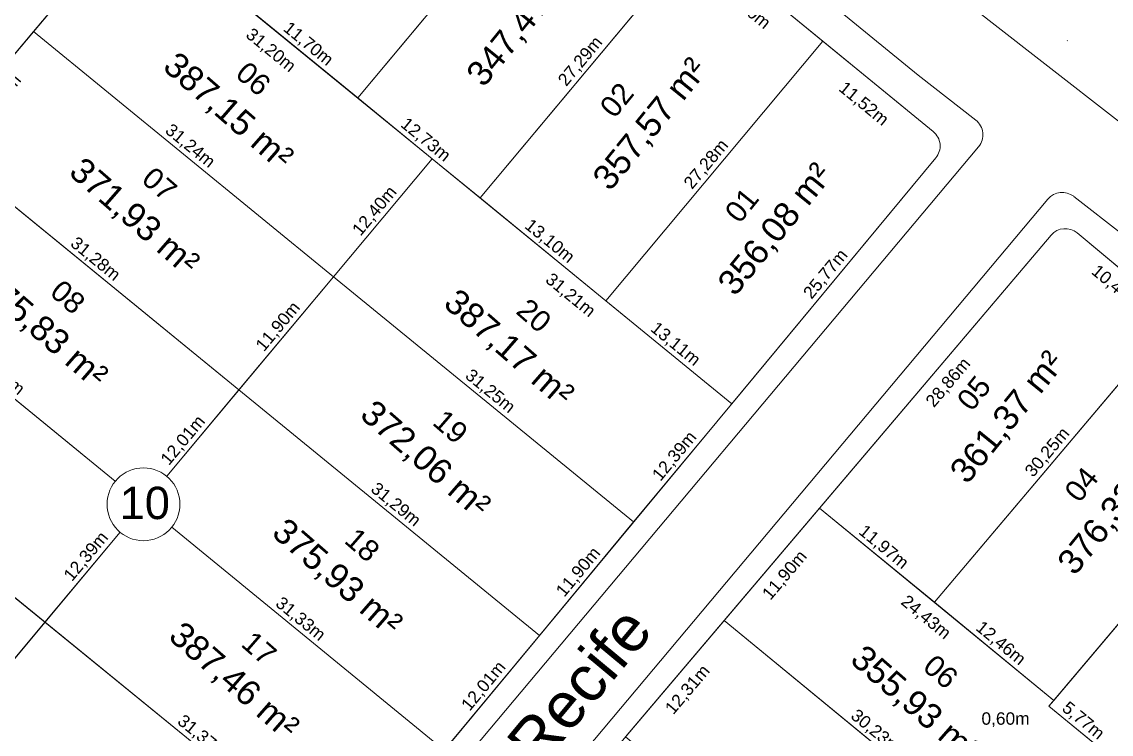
# Model space of a CAD drawing. Header units: metres. Extents: x 3808 to 8215, y 2374 to 6187.
# Drawn here: x 5376.5 to 5464.4, y 3717.1 to 3774.5 of the extents above; entities that cross this region are included whole.
import ezdxf

# ---------------------------------------------------------------- set-up
doc = ezdxf.new("R2010")
doc.units = ezdxf.units.M
for name, color, linetype in [('Areas Lotes', 1, 'Continuous'), ('Calçada', 8, 'Continuous'), ('COTAS', 7, 'Continuous'), ('Fluxo', 170, 'Continuous'), ('Lote', 7, 'Continuous'), ('Nome das Ruas', 7, 'Continuous'), ('Nº Lote', 7, 'Continuous'), ('Nº. quadra', 7, 'Continuous'), ('quadras', 7, 'Continuous')]:
    doc.layers.add(name, color=color, linetype=linetype)
doc.styles.add('Arial', font='arial.ttf')
doc.dimstyles.new('Copy(2) of ISO-25', dxfattribs={"dimtxt": 1, "dimasz": 2.5, "dimexe": 1.25, "dimexo": 0.625, "dimgap": 0.2, "dimtad": 1, "dimtoh": 1, "dimlfac": 1, "dimzin": 1, "dimtxsty": 'Arial', "dimblk": 'NONE', "dimcen": 0, "dimse1": 1, "dimse2": 1, "dimsd1": 1, "dimsd2": 1, "dimclrt": 256, "dimaunit": 1, "dimadec": 3, "dimazin": 0, "dimtfac": 1, "dimtmove": 0, "dimatfit": 3, "dimldrblk": 'NONE', "dimfxl": 1, "dimtolj": 1, "dimtzin": 0, "dimarcsym": 0})

# ---------------------------------------------------------------- blocks, each defined once
blk = doc.blocks.new('*D8316')
at = {"layer": 'Defpoints', "color": 0, "linetype": 'Continuous', "transparency": 16777216}
for p in [(5418.247, 3725.043), (5418.247, 3725.043), (5410.578, 3715.803)]:
    blk.add_point(p, dxfattribs=at)
at = {"layer": 'COTAS', "linetype": 'Continuous', "lineweight": 5, "transparency": 16777216, "insert": (5413.796, 3720.935), "char_height": 1, "attachment_point": 5, "rotation": 50.30894, "style": 'Arial'}
blk.add_mtext('\\A1;12,01m', dxfattribs=at)
blk = doc.blocks.new('_None')
blk = doc.blocks.new('*D8317')
at = {"layer": 'Defpoints', "color": 0, "linetype": 'Continuous', "transparency": 16777216}
for p in [(5425.845, 3734.199), (5425.845, 3734.199), (5418.247, 3725.043)]:
    blk.add_point(p, dxfattribs=at)
at = {"layer": 'COTAS', "linetype": 'Continuous', "lineweight": 5, "transparency": 16777216, "insert": (5421.43, 3730.133), "char_height": 1, "attachment_point": 5, "rotation": 50.30894, "style": 'Arial'}
blk.add_mtext('\\A1;11,90m', dxfattribs=at)
blk = doc.blocks.new('*D8318')
at = {"layer": 'Defpoints', "color": 0, "linetype": 'Continuous', "transparency": 16777216}
for p in [(5433.759, 3743.734), (5433.759, 3743.734), (5425.845, 3734.199)]:
    blk.add_point(p, dxfattribs=at)
at = {"layer": 'COTAS', "linetype": 'Continuous', "lineweight": 5, "transparency": 16777216, "insert": (5429.186, 3739.478), "char_height": 1, "attachment_point": 5, "rotation": 50.30894, "style": 'Arial'}
blk.add_mtext('\\A1;12,39m', dxfattribs=at)
blk = doc.blocks.new('*D8319')
at = {"layer": 'Defpoints', "color": 0, "linetype": 'Continuous', "transparency": 16777216}
for p in [(5378.38, 3726.118), (5378.38, 3726.118), (5370.834, 3717.084)]:
    blk.add_point(p, dxfattribs=at)
at = {"layer": 'COTAS', "linetype": 'Continuous', "lineweight": 5, "transparency": 16777216, "insert": (5373.992, 3722.115), "char_height": 1, "attachment_point": 5, "rotation": 50.13199, "style": 'Arial'}
blk.add_mtext('\\A1;11,77m', dxfattribs=at)
blk = doc.blocks.new('*D8320')
at = {"layer": 'Defpoints', "color": 0, "linetype": 'Continuous', "transparency": 16777216}
for p in [(5386.324, 3735.631), (5386.324, 3735.631), (5378.38, 3726.118)]:
    blk.add_point(p, dxfattribs=at)
at = {"layer": 'COTAS', "linetype": 'Continuous', "lineweight": 5, "transparency": 16777216, "insert": (5381.737, 3731.388), "char_height": 1, "attachment_point": 5, "rotation": 50.13199, "style": 'Arial'}
blk.add_mtext('\\A1;12,39m', dxfattribs=at)
blk = doc.blocks.new('*D8321')
at = {"layer": 'Defpoints', "color": 0, "linetype": 'Continuous', "transparency": 16777216}
for p in [(5394.022, 3744.847), (5394.022, 3744.847), (5386.324, 3735.631)]:
    blk.add_point(p, dxfattribs=at)
at = {"layer": 'COTAS', "linetype": 'Continuous', "lineweight": 5, "transparency": 16777216, "insert": (5389.558, 3740.753), "char_height": 1, "attachment_point": 5, "rotation": 50.13199, "style": 'Arial'}
blk.add_mtext('\\A1;12,01m', dxfattribs=at)
blk = doc.blocks.new('*D8322')
at = {"layer": 'Defpoints', "color": 0, "linetype": 'Continuous', "transparency": 16777216}
for p in [(5401.649, 3753.98), (5401.649, 3753.98), (5394.022, 3744.847)]:
    blk.add_point(p, dxfattribs=at)
at = {"layer": 'COTAS', "linetype": 'Continuous', "lineweight": 5, "transparency": 16777216, "insert": (5397.22, 3749.927), "char_height": 1, "attachment_point": 5, "rotation": 50.13199, "style": 'Arial'}
blk.add_mtext('\\A1;11,90m', dxfattribs=at)
blk = doc.blocks.new('*D8323')
at = {"layer": 'Defpoints', "color": 0, "linetype": 'Continuous', "transparency": 16777216}
for p in [(5409.598, 3763.498), (5409.598, 3763.498), (5401.649, 3753.98)]:
    blk.add_point(p, dxfattribs=at)
at = {"layer": 'COTAS', "linetype": 'Continuous', "lineweight": 5, "transparency": 16777216, "insert": (5405.009, 3759.252), "char_height": 1, "attachment_point": 5, "rotation": 50.13199, "style": 'Arial'}
blk.add_mtext('\\A1;12,40m', dxfattribs=at)
blk = doc.blocks.new('*D8345')
at = {"layer": 'Defpoints', "color": 0, "linetype": 'Continuous', "transparency": 16777216}
for p in [(5433.151, 3726.252), (5434.837, 3724.821), (5425.187, 3716.864)]:
    blk.add_point(p, dxfattribs=at)
at = {"layer": 'COTAS', "linetype": 'Continuous', "lineweight": 5, "transparency": 16777216, "insert": (5430.244, 3720.645), "char_height": 1, "attachment_point": 5, "rotation": 49.68922, "style": 'Arial'}
blk.add_mtext('\\A1;12,31m', dxfattribs=at)
blk = doc.blocks.new('*D8346')
at = {"layer": 'Defpoints', "color": 0, "linetype": 'Continuous', "transparency": 16777216}
for p in [(5440.847, 3735.323), (5442.534, 3733.893), (5433.151, 3726.252)]:
    blk.add_point(p, dxfattribs=at)
at = {"layer": 'COTAS', "linetype": 'Continuous', "lineweight": 5, "transparency": 16777216, "insert": (5438.075, 3729.875), "char_height": 1, "attachment_point": 5, "rotation": 49.68922, "style": 'Arial'}
blk.add_mtext('\\A1;11,90m', dxfattribs=at)
blk = doc.blocks.new('*D8347')
at = {"layer": 'Defpoints', "color": 0, "linetype": 'Continuous', "transparency": 16777216}
for p in [(5459.516, 3757.328), (5461.202, 3755.897), (5440.847, 3735.323)]:
    blk.add_point(p, dxfattribs=at)
at = {"layer": 'COTAS', "linetype": 'Continuous', "lineweight": 5, "transparency": 16777216, "insert": (5451.257, 3745.413), "char_height": 1, "attachment_point": 5, "rotation": 49.68922, "style": 'Arial'}
blk.add_mtext('\\A1;28,86m', dxfattribs=at)
blk = doc.blocks.new('*D8349')
at = {"layer": 'Defpoints', "color": 0, "linetype": 'Continuous', "transparency": 16777216}
for p in [(5450.215, 3763.562), (5450.215, 3763.562), (5433.759, 3743.734)]:
    blk.add_point(p, dxfattribs=at)
at = {"layer": 'COTAS', "linetype": 'Continuous', "lineweight": 5, "transparency": 16777216, "insert": (5441.371, 3754.16), "char_height": 1, "attachment_point": 5, "rotation": 50.30894, "style": 'Arial'}
blk.add_mtext('\\A1;25,77m', dxfattribs=at)
blk = doc.blocks.new('*D8354')
at = {"layer": 'Defpoints', "color": 0, "linetype": 'Continuous', "transparency": 16777216}
for p in [(5377.462, 3773.753), (5379.164, 3772.322), (5369.804, 3764.645)]:
    blk.add_point(p, dxfattribs=at)
at = {"layer": 'COTAS', "linetype": 'Continuous', "lineweight": 5, "transparency": 16777216, "insert": (5374.722, 3768.283), "char_height": 1, "attachment_point": 5, "rotation": 49.94337, "style": 'Arial'}
blk.add_mtext('\\A1;11,90m', dxfattribs=at)
blk = doc.blocks.new('*D8355')
at = {"layer": 'Defpoints', "color": 0, "linetype": 'Continuous', "transparency": 16777216}
for p in [(5385.443, 3783.245), (5387.145, 3781.814), (5377.462, 3773.753)]:
    blk.add_point(p, dxfattribs=at)
at = {"layer": 'COTAS', "linetype": 'Continuous', "lineweight": 5, "transparency": 16777216, "insert": (5382.541, 3777.583), "char_height": 1, "attachment_point": 5, "rotation": 49.94337, "style": 'Arial'}
blk.add_mtext('\\A1;12,40m', dxfattribs=at)
blk = doc.blocks.new('*D8404')
at = {"layer": 'Defpoints', "color": 0, "linetype": 'Continuous', "transparency": 16777216}
for p in [(5433.151, 3726.252), (5456.5, 3707.058), (5456.5, 3707.058)]:
    blk.add_point(p, dxfattribs=at)
at = {"layer": 'COTAS', "linetype": 'Continuous', "lineweight": 5, "transparency": 16777216, "insert": (5445.335, 3717.274), "char_height": 1, "attachment_point": 5, "rotation": 320.57873, "style": 'Arial'}
blk.add_mtext('\\A1;30,23m', dxfattribs=at)
blk = doc.blocks.new('*D8406')
at = {"layer": 'Defpoints', "color": 0, "linetype": 'Continuous', "transparency": 16777216}
for p in [(5440.847, 3735.323), (5459.723, 3719.807), (5458.316, 3718.095)]:
    blk.add_point(p, dxfattribs=at)
at = {"layer": 'COTAS', "linetype": 'Continuous', "lineweight": 5, "transparency": 16777216, "insert": (5449.387, 3726.472), "char_height": 1, "attachment_point": 5, "rotation": 320.57873, "style": 'Arial'}
blk.add_mtext('\\A1;24,43m', dxfattribs=at)
blk = doc.blocks.new('*D8407')
at = {"layer": 'Defpoints', "color": 0, "linetype": 'Continuous', "transparency": 16777216}
for p in [(5459.336, 3719.348), (5463.792, 3715.686), (5463.792, 3715.686)]:
    blk.add_point(p, dxfattribs=at)
at = {"layer": 'COTAS', "linetype": 'Continuous', "lineweight": 5, "transparency": 16777216, "insert": (5462.071, 3718.134), "char_height": 1, "attachment_point": 5, "rotation": 320.57873, "style": 'Arial'}
blk.add_mtext('\\A1;5,77m', dxfattribs=at)
blk = doc.blocks.new('*D8411')
at = {"layer": 'Defpoints', "color": 0, "linetype": 'Continuous', "transparency": 16777216}
for p in [(5440.847, 3735.323), (5450.097, 3727.72), (5450.097, 3727.72)]:
    blk.add_point(p, dxfattribs=at)
at = {"layer": 'COTAS', "linetype": 'Continuous', "lineweight": 5, "transparency": 16777216, "insert": (5445.981, 3732.14), "char_height": 1, "attachment_point": 5, "rotation": 320.57873, "style": 'Arial'}
blk.add_mtext('\\A1;11,97m', dxfattribs=at)
blk = doc.blocks.new('*D8412')
at = {"layer": 'Defpoints', "color": 0, "linetype": 'Continuous', "transparency": 16777216}
for p in [(5450.097, 3727.72), (5459.723, 3719.807), (5459.723, 3719.807)]:
    blk.add_point(p, dxfattribs=at)
at = {"layer": 'COTAS', "linetype": 'Continuous', "lineweight": 5, "transparency": 16777216, "insert": (5455.419, 3724.382), "char_height": 1, "attachment_point": 5, "rotation": 320.57873, "style": 'Arial'}
blk.add_mtext('\\A1;12,46m', dxfattribs=at)
blk = doc.blocks.new('*D8414')
at = {"layer": 'Defpoints', "color": 0, "linetype": 'Continuous', "transparency": 16777216}
for p in [(5461.621, 3757.508), (5469.623, 3750.825), (5468.222, 3749.147)]:
    blk.add_point(p, dxfattribs=at)
at = {"layer": 'COTAS', "linetype": 'Continuous', "lineweight": 5, "transparency": 16777216, "insert": (5464.734, 3753.104), "char_height": 1, "attachment_point": 5, "rotation": 320.12896, "style": 'Arial'}
blk.add_mtext('\\A1;10,43m', dxfattribs=at)
blk = doc.blocks.new('*D8419')
at = {"layer": 'Defpoints', "color": 0, "linetype": 'Continuous', "transparency": 16777216}
for p in [(5469.623, 3750.825), (5469.623, 3750.825), (5450.097, 3727.72)]:
    blk.add_point(p, dxfattribs=at)
at = {"layer": 'COTAS', "linetype": 'Continuous', "lineweight": 5, "transparency": 16777216, "insert": (5459.248, 3739.789), "char_height": 1, "attachment_point": 5, "rotation": 49.7979, "style": 'Arial'}
blk.add_mtext('\\A1;30,25m', dxfattribs=at)
blk = doc.blocks.new('*D8420')
at = {"layer": 'Defpoints', "color": 0, "linetype": 'Continuous', "transparency": 16777216}
for p in [(5479.186, 3742.836), (5479.186, 3742.836), (5459.723, 3719.807)]:
    blk.add_point(p, dxfattribs=at)
at = {"layer": 'COTAS', "linetype": 'Continuous', "lineweight": 5, "transparency": 16777216, "insert": (5468.843, 3731.839), "char_height": 1, "attachment_point": 5, "rotation": 49.7979, "style": 'Arial'}
blk.add_mtext('\\A1;30,15m', dxfattribs=at)
blk = doc.blocks.new('*D8425')
at = {"layer": 'Defpoints', "color": 0, "linetype": 'Continuous', "transparency": 16777216}
for p in [(5370.834, 3717.084), (5395.187, 3697.259), (5395.187, 3697.259)]:
    blk.add_point(p, dxfattribs=at)
at = {"layer": 'COTAS', "linetype": 'Continuous', "lineweight": 5, "transparency": 16777216, "insert": (5383.516, 3707.793), "char_height": 1, "attachment_point": 5, "rotation": 320.85184, "style": 'Arial'}
blk.add_mtext('\\A1;31,40m', dxfattribs=at)
blk = doc.blocks.new('*D8426')
at = {"layer": 'Defpoints', "color": 0, "linetype": 'Continuous', "transparency": 16777216}
for p in [(5354.058, 3745.918), (5378.38, 3726.118), (5378.38, 3726.118)]:
    blk.add_point(p, dxfattribs=at)
at = {"layer": 'COTAS', "linetype": 'Continuous', "lineweight": 5, "transparency": 16777216, "insert": (5366.725, 3736.639), "char_height": 1, "attachment_point": 5, "rotation": 320.85184, "style": 'Arial'}
blk.add_mtext('\\A1;31,36m', dxfattribs=at)
blk = doc.blocks.new('*D8427')
at = {"layer": 'Defpoints', "color": 0, "linetype": 'Continuous', "transparency": 16777216}
for p in [(5378.38, 3726.118), (5402.704, 3706.316), (5402.704, 3706.316)]:
    blk.add_point(p, dxfattribs=at)
at = {"layer": 'COTAS', "linetype": 'Continuous', "lineweight": 5, "transparency": 16777216, "insert": (5391.048, 3716.839), "char_height": 1, "attachment_point": 5, "rotation": 320.85184, "style": 'Arial'}
blk.add_mtext('\\A1;31,37m', dxfattribs=at)
blk = doc.blocks.new('*D8428')
at = {"layer": 'Defpoints', "color": 0, "linetype": 'Continuous', "transparency": 16777216}
for p in [(5362.076, 3755.454), (5386.324, 3735.631), (5386.324, 3735.631)]:
    blk.add_point(p, dxfattribs=at)
at = {"layer": 'COTAS', "linetype": 'Continuous', "lineweight": 5, "transparency": 16777216, "insert": (5374.707, 3746.162), "char_height": 1, "attachment_point": 5, "rotation": 320.73374, "style": 'Arial'}
blk.add_mtext('\\A1;31,32m', dxfattribs=at)
blk = doc.blocks.new('*D8429')
at = {"layer": 'Defpoints', "color": 0, "linetype": 'Continuous', "transparency": 16777216}
for p in [(5386.324, 3735.631), (5410.578, 3715.803), (5410.578, 3715.803)]:
    blk.add_point(p, dxfattribs=at)
at = {"layer": 'COTAS', "linetype": 'Continuous', "lineweight": 5, "transparency": 16777216, "insert": (5398.958, 3726.337), "char_height": 1, "attachment_point": 5, "rotation": 320.73374, "style": 'Arial'}
blk.add_mtext('\\A1;31,33m', dxfattribs=at)
blk = doc.blocks.new('*D8430')
at = {"layer": 'Defpoints', "color": 0, "linetype": 'Continuous', "transparency": 16777216}
for p in [(5369.804, 3764.645), (5394.022, 3744.847), (5394.022, 3744.847)]:
    blk.add_point(p, dxfattribs=at)
at = {"layer": 'COTAS', "linetype": 'Continuous', "lineweight": 5, "transparency": 16777216, "insert": (5382.42, 3755.366), "char_height": 1, "attachment_point": 5, "rotation": 320.73374, "style": 'Arial'}
blk.add_mtext('\\A1;31,28m', dxfattribs=at)
blk = doc.blocks.new('*D8431')
at = {"layer": 'Defpoints', "color": 0, "linetype": 'Continuous', "transparency": 16777216}
for p in [(5394.022, 3744.847), (5418.247, 3725.043), (5418.247, 3725.043)]:
    blk.add_point(p, dxfattribs=at)
at = {"layer": 'COTAS', "linetype": 'Continuous', "lineweight": 5, "transparency": 16777216, "insert": (5406.641, 3735.565), "char_height": 1, "attachment_point": 5, "rotation": 320.73374, "style": 'Arial'}
blk.add_mtext('\\A1;31,29m', dxfattribs=at)
blk = doc.blocks.new('*D8432')
at = {"layer": 'Defpoints', "color": 0, "linetype": 'Continuous', "transparency": 16777216}
for p in [(5377.462, 3773.753), (5401.649, 3753.98), (5401.649, 3753.98)]:
    blk.add_point(p, dxfattribs=at)
at = {"layer": 'COTAS', "linetype": 'Continuous', "lineweight": 5, "transparency": 16777216, "insert": (5390.062, 3764.486), "char_height": 1, "attachment_point": 5, "rotation": 320.73374, "style": 'Arial'}
blk.add_mtext('\\A1;31,24m', dxfattribs=at)
blk = doc.blocks.new('*D8433')
at = {"layer": 'Defpoints', "color": 0, "linetype": 'Continuous', "transparency": 16777216}
for p in [(5401.649, 3753.98), (5425.845, 3734.199), (5425.845, 3734.199)]:
    blk.add_point(p, dxfattribs=at)
at = {"layer": 'COTAS', "linetype": 'Continuous', "lineweight": 5, "transparency": 16777216, "insert": (5414.254, 3744.709), "char_height": 1, "attachment_point": 5, "rotation": 320.73374, "style": 'Arial'}
blk.add_mtext('\\A1;31,25m', dxfattribs=at)
blk = doc.blocks.new('*D8434')
at = {"layer": 'Defpoints', "color": 0, "linetype": 'Continuous', "transparency": 16777216}
for p in [(5385.443, 3783.245), (5409.598, 3763.498), (5408.133, 3761.706)]:
    blk.add_point(p, dxfattribs=at)
at = {"layer": 'COTAS', "linetype": 'Continuous', "lineweight": 5, "transparency": 16777216, "insert": (5396.562, 3772.2), "char_height": 1, "attachment_point": 5, "rotation": 320.73374, "style": 'Arial'}
blk.add_mtext('\\A1;31,20m', dxfattribs=at)
blk = doc.blocks.new('*D8435')
at = {"layer": 'Defpoints', "color": 0, "linetype": 'Continuous', "transparency": 16777216}
for p in [(5409.598, 3763.498), (5433.759, 3743.734), (5432.3, 3741.949)]:
    blk.add_point(p, dxfattribs=at)
at = {"layer": 'COTAS', "linetype": 'Continuous', "lineweight": 5, "transparency": 16777216, "insert": (5420.724, 3752.448), "char_height": 1, "attachment_point": 5, "rotation": 320.73374, "style": 'Arial'}
blk.add_mtext('\\A1;31,21m', dxfattribs=at)
blk = doc.blocks.new('*D8437')
at = {"layer": 'Defpoints', "color": 0, "linetype": 'Continuous', "transparency": 16777216}
for p in [(5394.551, 3775.799), (5403.609, 3768.394), (5403.609, 3768.394)]:
    blk.add_point(p, dxfattribs=at)
at = {"layer": 'COTAS', "linetype": 'Continuous', "lineweight": 5, "transparency": 16777216, "insert": (5399.587, 3772.717), "char_height": 1, "attachment_point": 5, "rotation": 320.73374, "style": 'Arial'}
blk.add_mtext('\\A1;11,70m', dxfattribs=at)
blk = doc.blocks.new('*D8438')
at = {"layer": 'Defpoints', "color": 0, "linetype": 'Continuous', "transparency": 16777216}
for p in [(5403.609, 3768.394), (5413.466, 3760.336), (5413.466, 3760.336)]:
    blk.add_point(p, dxfattribs=at)
at = {"layer": 'COTAS', "linetype": 'Continuous', "lineweight": 5, "transparency": 16777216, "insert": (5409.045, 3764.985), "char_height": 1, "attachment_point": 5, "rotation": 320.73374, "style": 'Arial'}
blk.add_mtext('\\A1;12,73m', dxfattribs=at)
blk = doc.blocks.new('*D8439')
at = {"layer": 'Defpoints', "color": 0, "linetype": 'Continuous', "transparency": 16777216}
for p in [(5413.466, 3760.336), (5423.612, 3752.041), (5423.612, 3752.041)]:
    blk.add_point(p, dxfattribs=at)
at = {"layer": 'COTAS', "linetype": 'Continuous', "lineweight": 5, "transparency": 16777216, "insert": (5419.046, 3756.808), "char_height": 1, "attachment_point": 5, "rotation": 320.73374, "style": 'Arial'}
blk.add_mtext('\\A1;13,10m', dxfattribs=at)
blk = doc.blocks.new('*D8440')
at = {"layer": 'Defpoints', "color": 0, "linetype": 'Continuous', "transparency": 16777216}
for p in [(5423.612, 3752.041), (5433.759, 3743.734), (5433.765, 3743.741)]:
    blk.add_point(p, dxfattribs=at)
at = {"layer": 'COTAS', "linetype": 'Continuous', "lineweight": 5, "transparency": 16777216, "insert": (5429.196, 3748.511), "char_height": 1, "attachment_point": 5, "rotation": 320.73374, "style": 'Arial'}
blk.add_mtext('\\A1;13,11m', dxfattribs=at)
blk = doc.blocks.new('*D8442')
at = {"layer": 'Defpoints', "color": 0, "linetype": 'Continuous', "transparency": 16777216}
for p in [(5421.108, 3789.346), (5421.108, 3789.346), (5403.609, 3768.394)]:
    blk.add_point(p, dxfattribs=at)
at = {"layer": 'COTAS', "linetype": 'Continuous', "lineweight": 5, "transparency": 16777216, "insert": (5411.744, 3779.383), "char_height": 1, "attachment_point": 5, "rotation": 50.13199, "style": 'Arial'}
blk.add_mtext('\\A1;27,30m', dxfattribs=at)
blk = doc.blocks.new('*D8443')
at = {"layer": 'Defpoints', "color": 0, "linetype": 'Continuous', "transparency": 16777216}
for p in [(5430.959, 3781.28), (5430.959, 3781.28), (5413.465, 3760.335)]:
    blk.add_point(p, dxfattribs=at)
at = {"layer": 'COTAS', "linetype": 'Continuous', "lineweight": 5, "transparency": 16777216, "insert": (5421.597, 3771.321), "char_height": 1, "attachment_point": 5, "rotation": 50.13199, "style": 'Arial'}
blk.add_mtext('\\A1;27,29m', dxfattribs=at)
blk = doc.blocks.new('*D8444')
at = {"layer": 'Defpoints', "color": 0, "linetype": 'Continuous', "transparency": 16777216}
for p in [(5441.098, 3772.978), (5441.098, 3772.978), (5423.609, 3752.037)]:
    blk.add_point(p, dxfattribs=at)
at = {"layer": 'COTAS', "linetype": 'Continuous', "lineweight": 5, "transparency": 16777216, "insert": (5431.739, 3763.021), "char_height": 1, "attachment_point": 5, "rotation": 50.13199, "style": 'Arial'}
blk.add_mtext('\\A1;27,28m', dxfattribs=at)
blk = doc.blocks.new('*D8448')
at = {"layer": 'Defpoints', "color": 0, "linetype": 'Continuous', "transparency": 16777216}
for p in [(5430.959, 3781.28), (5441.098, 3772.978), (5439.408, 3770.914)]:
    blk.add_point(p, dxfattribs=at)
at = {"layer": 'COTAS', "linetype": 'Continuous', "lineweight": 5, "transparency": 16777216, "insert": (5434.846, 3775.685), "char_height": 1, "attachment_point": 5, "rotation": 320.68984, "style": 'Arial'}
blk.add_mtext('\\A1;13,10m', dxfattribs=at)
blk = doc.blocks.new('*D8449')
at = {"layer": 'Defpoints', "color": 0, "linetype": 'Continuous', "transparency": 16777216}
for p in [(5441.098, 3772.978), (5450.011, 3765.68), (5448.321, 3763.616)]:
    blk.add_point(p, dxfattribs=at)
at = {"layer": 'COTAS', "linetype": 'Continuous', "lineweight": 5, "transparency": 16777216, "insert": (5444.372, 3767.885), "char_height": 1, "attachment_point": 5, "rotation": 320.68984, "style": 'Arial'}
blk.add_mtext('\\A1;11,52m', dxfattribs=at)
blk = doc.blocks.new('*D1688')
at = {"layer": 'Defpoints', "color": 0, "linetype": 'Continuous', "transparency": 16777216}
for p in [(5454.567, 3713.508), (5454.18, 3713.049), (5454.18, 3713.049)]:
    blk.add_point(p, dxfattribs=at)
at = {"layer": 'COTAS', "linetype": 'Continuous', "lineweight": 5, "transparency": 16777216, "insert": (5455.836, 3718.256), "char_height": 1, "attachment_point": 5, "style": 'Arial'}
blk.add_mtext('\\A1;0,60m', dxfattribs=at)
blk = doc.blocks.new('*D1690')
at = {"layer": 'Defpoints', "color": 0, "linetype": 'Continuous', "transparency": 16777216}
for p in [(5479.186, 3742.836), (5481.134, 3741.206), (5459.445, 3719.259)]:
    blk.add_point(p, dxfattribs=at)
at = {"layer": 'COTAS', "linetype": 'Continuous', "lineweight": 5, "transparency": 16777216, "insert": (5470.649, 3729.932), "char_height": 1, "attachment_point": 5, "rotation": 50.06102, "style": 'Arial'}
blk.add_mtext('\\A1;30,75m', dxfattribs=at)

msp = doc.modelspace()

# ---------------------------------------------------------------- hatches: boundary and pattern name
at = {"layer": 'Fluxo', "lineweight": 5}
h = msp.add_hatch(dxfattribs=at)
h.set_pattern_fill('ANSI32', color=256, scale=0.15)
h.set_pattern_definition([(45, (-581.274, 256.0805), (-1.01027881, 1.01027881), []), (45, (-580.6005, 256.0805), (-1.01027881, 1.01027881), [])])
edge = h.paths.add_edge_path()
edge.add_arc((6409.322, 3934.822), 605.94, 215.558436, 220.888153)
edge.add_arc((6409.322, 3934.822), 601.94, 215.558436, 220.888153)
edge.add_line((5951.237, 3538.183), (5954.261, 3540.801))
edge.add_arc((10925.118, 7550.386), 6385.997, 217.3930198, 218.3872368)
edge.add_arc((10925.118, 7550.386), 6389.997, 217.3930198, 218.3872368)
edge.add_arc((8022.058, 5423.597), 2788.956, 216.17081, 218.897105)
edge.add_arc((8022.058, 5423.597), 2792.956, 216.17081, 218.897105)
edge.add_arc((6561.25, 4446.689), 1035.746, 216.369866, 220.234553)
edge.add_arc((6561.25, 4446.689), 1039.746, 216.369866, 220.234553)
edge.add_line((5727.223, 3832.546), (5655.544, 3923.802))
edge.add_line((5724.078, 3830.075), (5652.399, 3921.332))
edge.add_line((5655.674, 3923.617), (5438.849, 4274.969))
edge.add_line((5652.27, 3921.517), (5435.445, 4272.868))

# ---------------------------------------------------------------- linework, layer by layer
at = {"layer": 'Calçada', "linetype": 'Continuous', "lineweight": 5}
for p, q in [((5448.801, 3770.222), (5404.759, 3806.251)), ((5453.168, 3775.693), (5458.025, 3771.909)), ((5465.919, 3765.76), (5458.025, 3771.909)), ((5453.436, 3766.611), (5448.801, 3770.222)), ((5379.807, 3676.446), (5453.664, 3764.463)), ((5459.26, 3760.242), (5385.171, 3671.949)), ((5465.353, 3757.328), (5461.331, 3760.461))]:
    msp.add_line(p, q, dxfattribs=at)
at = {"layer": 'Calçada', "linetype": 'Continuous', "lineweight": 5, "flags": 128}
msp.add_lwpolyline([(5460.817, 3772.988), (5460.846, 3773.023)], dxfattribs=at)
at = {"layer": 'Calçada', "linetype": 'Continuous', "lineweight": 5}
for centre, start, end in [((5452.515, 3765.427), 319.99909, 52.08328), ((5460.409, 3759.278), 52.08328, 139.99909)]:
    msp.add_arc(centre, 1.5, start, end, dxfattribs=at)
at = {"layer": 'Lote', "linetype": 'Continuous', "lineweight": 5}
for p, q in [((5403.609, 3768.394), (5421.108, 3789.346)), ((5385.443, 3783.245), (5409.598, 3763.498)), ((5413.466, 3760.336), (5430.959, 3781.28)), ((5377.462, 3773.753), (5401.649, 3753.98)), ((5423.612, 3752.041), (5441.098, 3772.978)), ((5369.804, 3764.645), (5394.022, 3744.847)), ((5388.207, 3737.885), (5409.598, 3763.498)), ((5409.598, 3763.498), (5433.759, 3743.734)), ((5409.598, 3763.498), (5413.466, 3760.336)), ((5362.076, 3755.454), (5384.053, 3737.488)), ((5425.845, 3734.199), (5401.649, 3753.98)), ((5469.623, 3750.825), (5450.097, 3727.72)), ((5354.058, 3745.918), (5402.704, 3706.316)), ((5418.247, 3725.043), (5394.022, 3744.847)), ((5479.186, 3742.836), (5459.336, 3719.348)), ((5459.723, 3719.807), (5440.847, 3735.323)), ((5370.834, 3717.084), (5384.441, 3733.376)), ((5388.601, 3733.769), (5410.578, 3715.803)), ((5456.5, 3707.058), (5433.151, 3726.252)), ((5459.336, 3719.348), (5468.963, 3711.435))]:
    msp.add_line(p, q, dxfattribs=at)
at = {"layer": 'Lote', "linetype": 'Continuous', "lineweight": 5, "flags": 128}
for points in [[(5421.108, 3789.346), (5412.055, 3796.758), (5394.551, 3775.799), (5403.609, 3768.394)], [(5430.959, 3781.28), (5421.108, 3789.346), (5403.609, 3768.394), (5409.598, 3763.498), (5413.466, 3760.336)], [(5385.443, 3783.245), (5377.462, 3773.753), (5401.649, 3753.98), (5409.598, 3763.498)], [(5441.098, 3772.978), (5430.959, 3781.28), (5413.465, 3760.335), (5423.609, 3752.037)], [(5394.022, 3744.847), (5401.649, 3753.98), (5377.462, 3773.753), (5369.804, 3764.645)], [(5409.598, 3763.498), (5401.649, 3753.98), (5425.845, 3734.199), (5433.759, 3743.734)], [(5401.649, 3753.98), (5394.022, 3744.847), (5418.247, 3725.043), (5425.845, 3734.199)], [(5450.097, 3727.72), (5459.723, 3719.807), (5479.186, 3742.836), (5469.623, 3750.825)], [(5354.058, 3745.918), (5346.477, 3736.901), (5370.828, 3717.077), (5378.38, 3726.118)], [(5488.75, 3734.848), (5479.186, 3742.836), (5459.336, 3719.348), (5468.963, 3711.435)], [(5440.847, 3735.323), (5433.151, 3726.252), (5456.5, 3707.058), (5463.792, 3715.686), (5459.336, 3719.348), (5459.723, 3719.807)], [(5378.38, 3726.118), (5370.834, 3717.084), (5395.187, 3697.259), (5402.704, 3706.316)], [(5433.151, 3726.252), (5425.187, 3716.864), (5448.622, 3697.735), (5456.5, 3707.058)]]:
    msp.add_lwpolyline(points, close=True, dxfattribs=at)
for points in [[(5423.609, 3752.037), (5433.759, 3743.734), (5450.215, 3763.562, 0.416162), (5450.011, 3765.68), (5441.098, 3772.978)], [(5440.847, 3735.323), (5450.097, 3727.72), (5469.623, 3750.825), (5461.621, 3757.508, 0.411967), (5459.516, 3757.328)]]:
    msp.add_lwpolyline(points, format="xyb", close=True, dxfattribs=at)
for points in [[(5388.207, 3737.885), (5394.022, 3744.847), (5369.804, 3764.645), (5362.076, 3755.454), (5384.053, 3737.488)], [(5384.053, 3737.488), (5362.076, 3755.454), (5354.058, 3745.918), (5378.38, 3726.118), (5384.441, 3733.376)], [(5388.601, 3733.769), (5410.578, 3715.803), (5418.247, 3725.043), (5394.022, 3744.847), (5388.207, 3737.885)], [(5384.441, 3733.376), (5378.38, 3726.118), (5402.704, 3706.316), (5410.578, 3715.803), (5388.601, 3733.769)]]:
    msp.add_lwpolyline(points, dxfattribs=at)
at = {"layer": 'Nº. quadra', "lineweight": 5}
for start, end in [(0, 180), (180, 0)]:
    msp.add_arc((5386.327, 3735.629), 2.937, start, end, dxfattribs=at)
at = {"layer": 'quadras', "linetype": 'Continuous', "lineweight": 5}
for p, q in [((5402.07, 3803.021), (5328.956, 3716.062)), ((5450.011, 3765.68), (5404.168, 3803.216)), ((5376.514, 3674.76), (5450.215, 3763.562)), ((5459.516, 3757.328), (5383.91, 3668.211)), ((5505.594, 3720.779), (5461.621, 3757.508))]:
    msp.add_line(p, q, dxfattribs=at)
for centre, start, end in [((5449.061, 3764.52), 320.30894, 50.68984), ((5460.659, 3756.357), 50.12896, 139.68922)]:
    msp.add_arc(centre, 1.5, start, end, dxfattribs=at)

# ---------------------------------------------------------------- texts
at = {"layer": 'Areas Lotes', "color": 1, "lineweight": 5, "style": 'Arial'}
for s, rotation, p in [('347,47 m²', 50.94257, (5413.753, 3769.17)), ('387,15 m²', 318.90341, (5387.781, 3770.761)), ('357,57 m²', 50.94257, (5423.939, 3760.796)), ('371,93 m²', 318.90341, (5380.208, 3762.261)), ('356,08 m²', 50.94257, (5434.018, 3752.316)), ('375,83 m²', 318.90341, (5372.821, 3753.158)), ('387,17 m²', 318.90341, (5410.408, 3751.663)), ('361,37 m²', 50.94257, (5452.738, 3737.159)), ('372,06 m²', 318.90341, (5403.676, 3742.696)), ('376,33 m²', 50.94257, (5461.41, 3729.79)), ('375,93 m²', 318.90341, (5396.57, 3733.168)), ('387,46 m²', 318.90341, (5388.241, 3724.824)), ('355,93 m²', 318.90341, (5443.204, 3722.94))]:
    msp.add_text(s, height=2.0071, rotation=rotation, dxfattribs=at).set_placement(p)
at = {"layer": 'Nome das Ruas', "lineweight": 5, "style": 'Arial'}
msp.add_text('Rua Recife', height=3.6842, rotation=50.27315, dxfattribs=at).set_placement((5411.265, 3705.813, 190.804))
at = {"layer": 'Nº Lote', "lineweight": 5, "style": 'Arial'}
for s, rotation, p in [('06', 318.90341, (5393.639, 3770.182, 1.156)), ('02', 50.94257, (5424.309, 3766.671, 1.156)), ('07', 318.90341, (5386.066, 3761.682, 1.156)), ('01', 50.94257, (5434.389, 3758.191, 1.156)), ('08', 318.90341, (5378.679, 3752.578, 1.156)), ('20', 318.90341, (5416.266, 3751.084, 1.156)), ('05', 50.94257, (5453.108, 3743.034, 1.156)), ('19', 318.90341, (5409.534, 3742.117, 1.156)), ('04', 50.94257, (5461.78, 3735.665, 1.156)), ('18', 318.90341, (5402.428, 3732.589, 1.156)), ('17', 318.90341, (5394.099, 3724.245, 1.156)), ('06', 318.90341, (5449.062, 3722.361, 1.156))]:
    msp.add_text(s, height=1.706, rotation=rotation, dxfattribs=at).set_placement(p)
at = {"layer": 'Nº. quadra', "lineweight": 5, "style": 'Arial'}
msp.add_text('10', height=2.6083, dxfattribs=at).set_placement((5384.407, 3734.432))

# ---------------------------------------------------------------- dimensions: what is measured, and where the dimension line sits
at = {"layer": 'COTAS', "linetype": 'Continuous', "lineweight": 5}
for p1, p2, distance, override, picture, middle in [((5403.609, 3768.394), (5421.108, 3789.346), 0, {"dimpost": 'm'}, '*D8442', (5411.744, 3779.383)), ((5385.443, 3783.245), (5409.598, 3763.498), -2.315, {"dimpost": 'm'}, '*D8434', (5396.562, 3772.2)), ((5413.465, 3760.335), (5430.959, 3781.28), 0, {"dimpost": 'm'}, '*D8443', (5421.597, 3771.321)), ((5377.462, 3773.753), (5401.649, 3753.98), 0, {"dimpost": 'm'}, '*D8432', (5390.062, 3764.486)), ((5423.609, 3752.037), (5441.098, 3772.978), 0, {"dimpost": 'm'}, '*D8444', (5431.739, 3763.021)), ((5369.804, 3764.645), (5394.022, 3744.847), 0, {"dimpost": 'm'}, '*D8430', (5382.42, 3755.366)), ((5433.759, 3743.734), (5450.215, 3763.562), 0, {"dimpost": 'm'}, '*D8349', (5441.371, 3754.16)), ((5461.621, 3757.508), (5469.623, 3750.825), -2.186, {"dimpost": 'm'}, '*D8414', (5464.734, 3753.104)), ((5362.076, 3755.454), (5386.324, 3735.631), 0, {"dimpost": 'm'}, '*D8428', (5374.707, 3746.162)), ((5401.649, 3753.98), (5425.845, 3734.199), 0, {"dimpost": 'm'}, '*D8433', (5414.254, 3744.709)), ((5450.097, 3727.72), (5469.623, 3750.825), 0, {"dimpost": 'm'}, '*D8419', (5459.248, 3739.789)), ((5354.058, 3745.918), (5378.38, 3726.118), 0, {"dimpost": 'm'}, '*D8426', (5366.725, 3736.639)), ((5394.022, 3744.847), (5418.247, 3725.043), 0, {"dimpost": 'm'}, '*D8431', (5406.641, 3735.565)), ((5459.445, 3719.259), (5479.186, 3742.836), -2.539, {"dimpost": 'm'}, '*D1690', (5470.649, 3729.932)), ((5459.723, 3719.807), (5479.186, 3742.836), 0, {"dimpost": 'm'}, '*D8420', (5468.843, 3731.839)), ((5386.324, 3735.631), (5410.578, 3715.803), 0, {"dimpost": 'm'}, '*D8429', (5398.958, 3726.337)), ((5440.847, 3735.323), (5459.723, 3719.807), -2.216, {"dimpost": 'm'}, '*D8406', (5449.387, 3726.472)), ((5440.847, 3735.323), (5450.097, 3727.72), 0, {"dimpost": 'm'}, '*D8411', (5445.981, 3732.14)), ((5450.097, 3727.72), (5459.723, 3719.807), 0, {"dimpost": 'm'}, '*D8412', (5455.419, 3724.382)), ((5370.834, 3717.084), (5378.38, 3726.118), 0, {"dimpost": 'm'}, '*D8319', (5373.992, 3722.115)), ((5378.38, 3726.118), (5402.704, 3706.316), 0, {"dimpost": 'm'}, '*D8427', (5391.048, 3716.839)), ((5433.151, 3726.252), (5456.5, 3707.058), 0, {"dimpost": 'm'}, '*D8404', (5445.335, 3717.274)), ((5459.336, 3719.348), (5463.792, 3715.686), 0, {"dimpost": 'm'}, '*D8407', (5462.071, 3718.134)), ((5454.567, 3713.508), (5454.18, 3713.049), 0, {"dimtxt": 1, "dimpost": 'm'}, '*D1688', (5455.836, 3718.256)), ((5370.834, 3717.084), (5395.187, 3697.259), 0, {"dimpost": 'm'}, '*D8425', (5383.516, 3707.793))]:
    dim = msp.add_aligned_dim(p1=p1, p2=p2, distance=distance, dimstyle='Copy(2) of ISO-25', override=override, dxfattribs=at)
    dim.commit()
    dim.dimension.update_dxf_attribs({"geometry": picture, "text_midpoint": middle})
for base, p1, p2, angle, picture, middle in [((5387.145, 3781.814), (5377.462, 3773.753), (5385.443, 3783.245), 229.94337, '*D8355', (5382.541, 3777.583)), ((5439.408, 3770.914), (5430.959, 3781.28), (5441.098, 3772.978), 140.68984, '*D8448', (5434.846, 3775.685)), ((5403.609, 3768.394), (5394.551, 3775.799), (5403.609, 3768.394), 140.73374, '*D8437', (5399.587, 3772.717)), ((5379.164, 3772.322), (5369.804, 3764.645), (5377.462, 3773.753), 229.94337, '*D8354', (5374.722, 3768.283)), ((5448.321, 3763.616), (5441.098, 3772.978), (5450.011, 3765.68), 140.68984, '*D8449', (5444.372, 3767.885)), ((5413.466, 3760.336), (5403.609, 3768.394), (5413.466, 3760.336), 140.73374, '*D8438', (5409.045, 3764.985)), ((5409.598, 3763.498), (5401.649, 3753.98), (5409.598, 3763.498), 230.13199, '*D8323', (5405.009, 3759.252)), ((5432.3, 3741.949), (5409.598, 3763.498), (5433.759, 3743.734), 140.73374, '*D8435', (5420.724, 3752.448)), ((5423.612306162, 3752.041124421), (5413.466244255, 3760.335607694), (5423.612306159, 3752.041124418), 140.73373857, '*D8439', (5419.04621971, 3756.808475849)), ((5461.202, 3755.897), (5440.847, 3735.323), (5459.516, 3757.328), 229.68922, '*D8347', (5451.257, 3745.413)), ((5401.649, 3753.98), (5394.022, 3744.847), (5401.649, 3753.98), 230.13199, '*D8322', (5397.22, 3749.927)), ((5433.765, 3743.741), (5423.612, 3752.041), (5433.759, 3743.734), 140.73374, '*D8440', (5429.196, 3748.511)), ((5394.022, 3744.847), (5386.324, 3735.631), (5394.022, 3744.847), 230.13199, '*D8321', (5389.558, 3740.753)), ((5433.759, 3743.734), (5425.845, 3734.199), (5433.759, 3743.734), 230.30894, '*D8318', (5429.186, 3739.478)), ((5386.324, 3735.631), (5378.38, 3726.118), (5386.324, 3735.631), 230.13199, '*D8320', (5381.737, 3731.388)), ((5442.534, 3733.893), (5433.151, 3726.252), (5440.847, 3735.323), 229.68922, '*D8346', (5438.075, 3729.875)), ((5425.845, 3734.199), (5418.247, 3725.043), (5425.845, 3734.199), 230.30894, '*D8317', (5421.43, 3730.133)), ((5434.837, 3724.821), (5425.187, 3716.864), (5433.151, 3726.252), 229.68922, '*D8345', (5430.244, 3720.645)), ((5418.247, 3725.043), (5410.578, 3715.803), (5418.247, 3725.043), 230.30894, '*D8316', (5413.796, 3720.935))]:
    dim = msp.add_linear_dim(base=base, p1=p1, p2=p2, angle=angle, dimstyle='Copy(2) of ISO-25', override={"dimpost": 'm', "dimtmove": 1}, dxfattribs=at)
    dim.commit()
    dim.dimension.update_dxf_attribs({"geometry": picture, "text_midpoint": middle})

doc.saveas('drawing.dxf')
